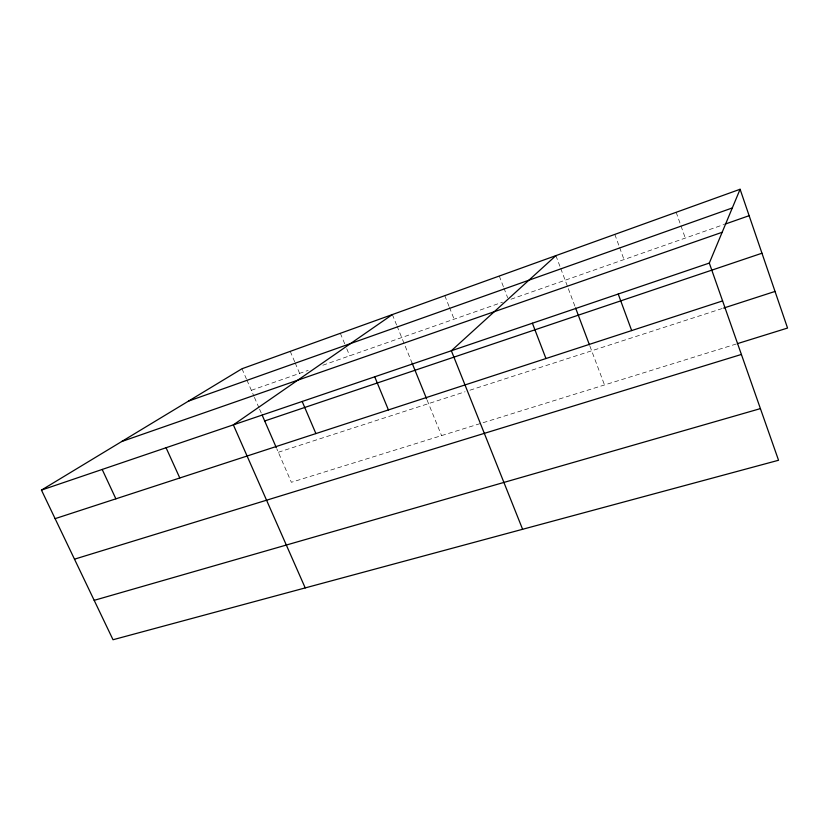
<?xml version="1.0" encoding="UTF-8"?>
<svg xmlns="http://www.w3.org/2000/svg" width="829" height="829" viewBox="0 0 829 829"><rect width="100%" height="100%" fill="white"/><g stroke="black" fill="none" stroke-linecap="round" stroke-linejoin="round"><path stroke-width="0.62" stroke-dasharray="4.14 3.11" d="M251.353 390.304L308.17 370.376M322.833 365.226L502.519 302.202M510.975 299.228L723.831 224.555M278.316 452.251L465.069 391.785M469.929 390.21L722.442 308.461M736.287 343.994L291.383 482.291L276.803 448.779M241.975 368.75L246.42 378.957M246.907 380.096L253.923 396.2M254.43 397.381L259.052 408.003M259.57 409.184L261.622 413.899M290.243 351.361L294.689 361.786M295.186 362.947L299.621 373.371M340.336 333.31L344.781 343.962M346.75 348.698L349.703 355.807M392.366 314.564L396.563 324.906M397.039 326.056L412.158 363.268M427.101 400.034L441.556 435.608M444.8 295.663L448.997 306.243M449.463 307.414L454.126 319.175M499.276 276.036L503.462 286.855M503.918 288.057L507.638 297.673M555.907 255.633L560.311 267.342M560.756 268.513L567.875 287.456M568.321 288.668L575.119 306.751M589.885 346.045L604.507 384.957M614.828 234.4L619.201 246.389M619.636 247.591L624.009 259.581M676.174 212.297L685.293 238.078"/><path stroke-width="1.24" d="M709.313 263.073L740.1 189.261L241.975 368.75L41.45 490.094L113.024 639.739L778.545 460.261L709.313 263.073L41.45 490.094M555.907 255.633L451.359 350.75L522.602 529.285M392.366 314.564L233.353 424.862L305.217 587.906M188.494 401.112L732.297 207.955M725.043 224.141L749.126 215.685M121.687 441.536L722.152 232.286M264.7 420.977L761.965 253.228M55.108 518.653L722.598 300.917M723.665 308.067L775.032 291.435M737.499 343.61L787.55 328.056L740.1 189.261M74.486 559.171L741.395 354.449M94.174 600.341L760.411 408.614M102.185 469.442L115.884 498.83M166.069 447.733L179.8 477.981M262.14 415.08L276.295 447.619M302.171 401.464L315.901 433.588M374.729 376.801L388.428 409.93M412.158 363.268L426.614 398.842M532.394 323.206L545.959 358.542M575.575 307.953L589.44 344.864M618.227 294.026L631.677 330.584"/></g></svg>
